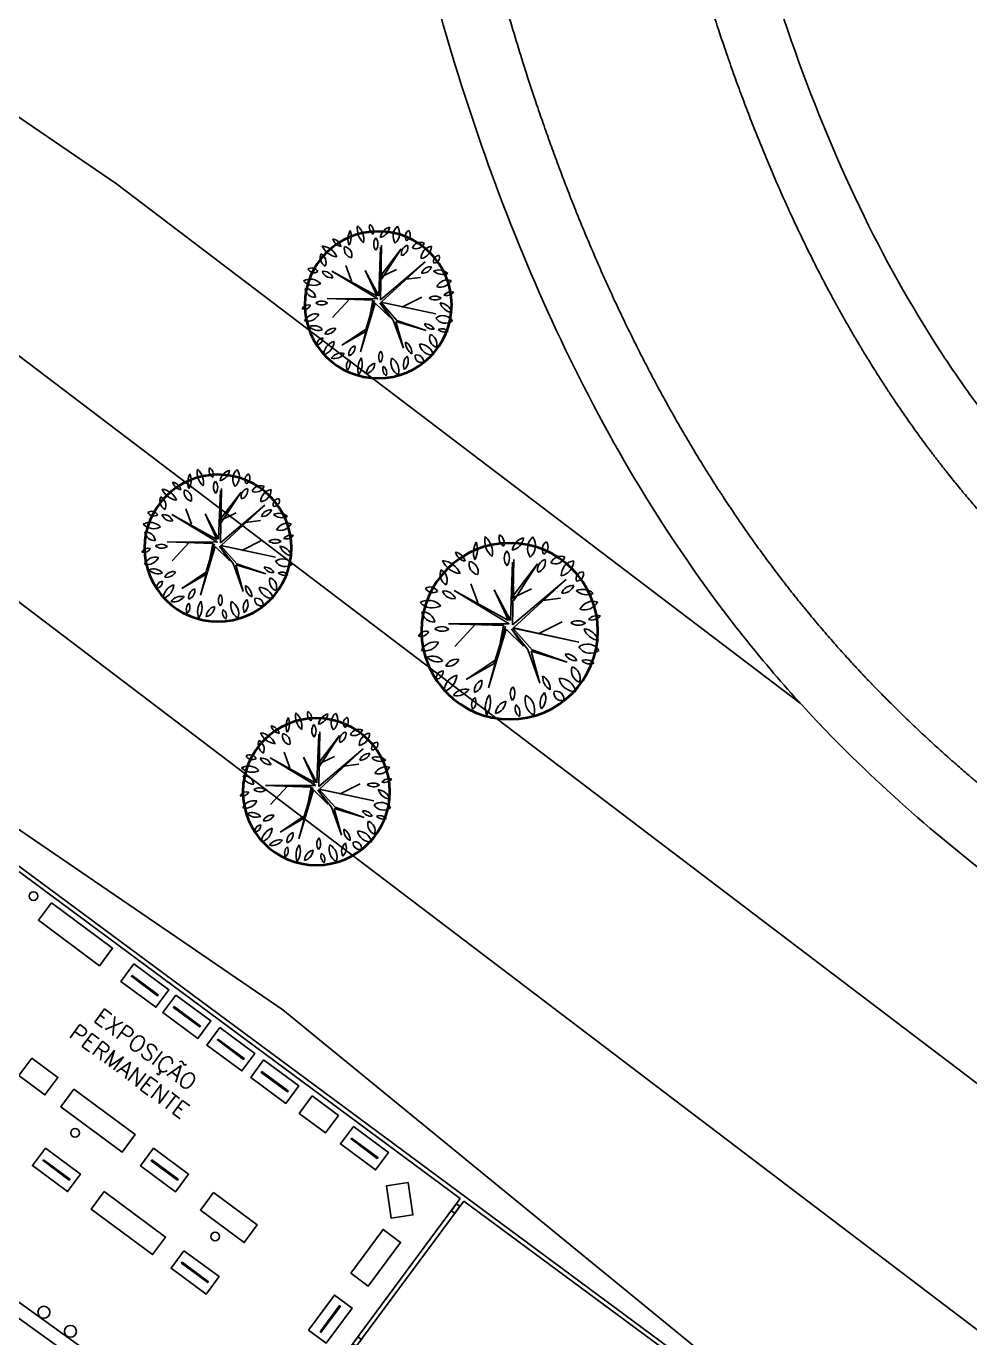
# Model space of a CAD drawing. Header units: millimetres. Extents: x 55520 to 96084, y -58491 to -49645.
# Drawn here: x 60667.8 to 60711.1, y -57570.4 to -57510.2 of the extents above; entities that cross this region are included whole.
import ezdxf

# ---------------------------------------------------------------- set-up
doc = ezdxf.new("R2010")
doc.units = ezdxf.units.MM
for name, color, linetype in [('05_Mobiliário', 1, 'Continuous'), ('Alvenaria Corte', 30, 'Continuous'), ('Alvenaria Vista', 40, 'Continuous'), ('ARQ-TEXTO3', 3, 'Continuous'), ('Caminhos Principais', 13, 'Continuous'), ('Curvas de Nível', 10, 'Continuous'), ('Esquadrias', 241, 'Continuous'), ('Mobiliário_cinza', 254, 'Continuous'), ('Pilares', 181, 'Continuous'), ('Árvores Existentes', 114, 'Continuous')]:
    doc.layers.add(name, color=color, linetype=linetype)
doc.styles.add('ROMANS', font='romans.shx')

# ---------------------------------------------------------------- blocks, each defined once
blk = doc.blocks.new('tree 17')
at = {"color": 0, "linetype": 'ByBlock'}
for p, q in [((-0.215, 1.813), (-0.082, 0.152)), ((-0.033, 0.269), (-0.182, 1.747)), ((-0.182, 1.747), (-0.149, 0.772)), ((-0.149, 0.772), (-0.808, 1.664)), ((-0.808, 1.664), (-0.082, 0.822)), ((-0.082, 0.152), (-1.511, 1.221)), ((-1.511, 1.221), (-0.099, 0.075)), ((-0.082, 0.822), (-0.619, 1.038)), ((0.327, 1.071), (-0.033, 0.269)), ((0.001, 0.186), (1.346, 1.116)), ((1.346, 1.116), (0.017, 0.269)), ((0.017, 0.269), (0.327, 1.071)), ((0.765, 0.778), (0.909, 1.26)), ((-0.89, 0.728), (-1.344, 0.756)), ((-0.099, 0.075), (-1.738, -0.385)), ((-1.738, -0.385), (-0.082, 0.075)), ((-0.719, -0.113), (-1.344, 0.152)), ((-0.082, 0.075), (-0.542, -0.512)), ((-0.431, -0.496), (-0.049, 0.058)), ((-0.049, 0.058), (-0.326, -0.401)), ((-0.326, -0.401), (0.084, 0.058)), ((1.54, 0.285), (0.001, 0.186)), ((0.084, 0.058), (0.626, -1.404)), ((0.626, -1.404), (0.1, 0.136)), ((0.1, 0.136), (0.444, -0.795)), ((0.15, 0.152), (1.54, 0.285)), ((0.361, -0.684), (0.15, 0.152)), ((0.865, 0.224), (1.418, -0.302)), ((-0.542, -0.512), (-1.411, -0.878)), ((-1.411, -0.878), (-0.509, -0.545)), ((-0.686, -1.37), (-0.431, -0.496)), ((-0.509, -0.545), (-0.686, -1.37)), ((1.18, -1.16), (0.361, -0.684)), ((0.444, -0.795), (1.18, -1.16))]:
    blk.add_line(p, q, dxfattribs=at)
for points in [[(-0.733, 2.356, 0.375302), (-0.637, 1.847)], [(-0.637, 1.847, 0.375302), (-0.733, 2.356)], [(-0.191, 2.048, 0.30277), (-0.499, 2.346)], [(-0.499, 2.346, 0.30277), (-0.191, 2.048)], [(0.106, 2.463, 0.350689), (0.021, 2.165)], [(0.021, 2.165, 0.350689), (0.106, 2.463)], [(0.478, 2.441, 0.27027), (0.329, 1.921)], [(0.329, 1.921, 0.27027), (0.478, 2.441)], [(-1.072, 2.208, 0.45154), (-0.987, 1.9)], [(-0.987, 1.9, 0.45154), (-1.072, 2.208)], [(-0.053, 2.048, 0.340953), (-0.032, 1.666)], [(-0.032, 1.666, 0.340953), (-0.053, 2.048)], [(0.711, 2.314, 0.218613), (0.775, 1.868)], [(0.775, 1.868, 0.218613), (0.711, 2.314)], [(1.253, 2.091, 0.288468), (1.019, 1.847)], [(1.019, 1.847, 0.288468), (1.253, 2.091)], [(-1.391, 1.326, 0.363335), (-1.731, 1.687)], [(-1.731, 1.687, 0.363335), (-1.391, 1.326)], [(-1.147, 1.666, 0.420523), (-1.518, 1.793)], [(-1.518, 1.793, 0.420523), (-1.147, 1.666)], [(-1.009, 1.762, 0.408258), (-0.807, 1.454)], [(-0.807, 1.454, 0.408258), (-1.009, 1.762)], [(0.913, 1.836, 0.440076), (0.722, 1.485)], [(0.722, 1.485, 0.440076), (0.913, 1.836)], [(1.592, 1.9, 0.268637), (1.168, 1.539)], [(1.168, 1.539, 0.268637), (1.592, 1.9)], [(-1.954, 1.39, 0.525994), (-1.773, 1.167)], [(-1.773, 1.167, 0.525994), (-1.954, 1.39)], [(1.645, 1.666, 0.386862), (1.539, 1.273)], [(1.539, 1.273, 0.386862), (1.645, 1.666)], [(-1.38, 0.88, 0.343163), (-1.699, 1.061)], [(-1.699, 1.061, 0.343163), (-1.38, 0.88)], [(1.645, 1.124, 0.341117), (1.327, 0.912)], [(1.327, 0.912, 0.341117), (1.645, 1.124)], [(2.07, 1.22, 0.443589), (1.773, 1.124)], [(1.773, 1.124, 0.443589), (2.07, 1.22)], [(-1.752, 0.923, 0.295875), (-2.177, 0.827)], [(-2.177, 0.827, 0.295875), (-1.752, 0.923)], [(2.229, 0.869, 0.343561), (1.709, 0.753)], [(1.709, 0.753, 0.343561), (2.229, 0.869)], [(-1.816, 0.445, 0.362144), (-2.272, 0.604)], [(-2.272, 0.604, 0.362144), (-1.816, 0.445)], [(2.198, 0.625, 0.38021), (1.89, 0.349)], [(1.89, 0.349, 0.38021), (2.198, 0.625)], [(-2.017, 0.169, 0.288328), (-2.325, 0.243)], [(-2.325, 0.243, 0.288328), (-2.017, 0.169)], [(-1.561, 0.115, 0.309468), (-1.932, 0.084)], [(-1.932, 0.084, 0.309468), (-1.561, 0.115)], [(1.9, 0.179, 0.326555), (1.539, 0.147)], [(1.539, 0.147, 0.326555), (1.9, 0.179)], [(2.325, 0.02, 0.383832), (2.06, 0.115)], [(2.06, 0.115, 0.383832), (2.325, 0.02)], [(-1.89, -0.054, 0.289447), (-2.23, -0.373)], [(-2.23, -0.373, 0.289447), (-1.89, -0.054)], [(2.272, -0.352, 0.351781), (1.826, -0.171)], [(1.826, -0.171, 0.351781), (2.272, -0.352)], [(-1.731, -0.511, 0.447347), (-2.23, -0.628)], [(-2.23, -0.628, 0.447347), (-1.731, -0.511)], [(1.677, -0.787, 0.340003), (1.338, -0.639)], [(1.338, -0.639, 0.340003), (1.677, -0.787)], [(2.134, -0.532, 0.317134), (1.741, -0.649)], [(1.741, -0.649, 0.317134), (2.134, -0.532)], [(-1.784, -0.862, 0.306984), (-2.081, -0.947)], [(-2.081, -0.947, 0.306984), (-1.784, -0.862)], [(-1.529, -1, 0.414115), (-1.688, -1.403)], [(-1.688, -1.403, 0.414115), (-1.529, -1)], [(-1.37, -0.67, 0.315606), (-1.656, -0.851)], [(-1.656, -0.851, 0.315606), (-1.37, -0.67)], [(1.752, -0.904, 0.40592), (1.943, -1.106)], [(1.943, -1.106, 0.40592), (1.752, -0.904)], [(-1.179, -1.276, 0.365918), (-1.582, -1.637)], [(-1.582, -1.637, 0.365918), (-1.179, -1.276)], [(-0.765, -1.191, 0.285981), (-0.934, -1.552)], [(-0.934, -1.552, 0.285981), (-0.765, -1.191)], [(0.786, -1.201, 0.368927), (0.987, -1.499)], [(0.987, -1.499, 0.368927), (0.786, -1.201)], [(1.762, -1.425, 0.316942), (1.412, -1.032)], [(1.412, -1.032, 0.316942), (1.762, -1.425)], [(-1.03, -1.605, 0.559657), (-1.264, -1.839)], [(-1.264, -1.839, 0.559657), (-1.03, -1.605)], [(-0.786, -1.616, 0.321275), (-0.68, -2.019)], [(-0.68, -2.019, 0.321275), (-0.786, -1.616)], [(-0.308, -1.648, 0.362047), (-0.478, -2.168)], [(-0.478, -2.168, 0.362047), (-0.308, -1.648)], [(0.01, -1.414, 0.328832), (0.042, -1.764)], [(0.042, -1.764, 0.328832), (0.01, -1.414)], [(0.616, -1.584, 0.235997), (0.722, -2.094)], [(0.722, -2.094, 0.235997), (0.616, -1.584)], [(0.987, -1.626, 0.337084), (1.062, -1.924)], [(1.062, -1.924, 0.337084), (0.987, -1.626)], [(1.529, -1.541, 0.303563), (1.125, -1.414)], [(1.125, -1.414, 0.303563), (1.529, -1.541)], [(-0.043, -1.881, 0.345907), (-0.106, -2.179)], [(-0.106, -2.179, 0.345907), (-0.043, -1.881)], [(0.212, -1.775, 0.339938), (0.488, -2.072)], [(0.488, -2.072, 0.339938), (0.212, -1.775)]]:
    blk.add_lwpolyline(points, format="xyb")
at = {"lineweight": 40}
blk.add_circle((0, 0), 2.242, dxfattribs=at)
blk = doc.blocks.new('Expo_1')
blk.add_lwpolyline([(55979.651, -57955.975), (55981.651, -57955.975), (55981.651, -57956.975), (55979.651, -57956.975)], close=True)
at = {"layer": 'Esquadrias'}
blk.add_lwpolyline([(55979.901, -57956.45), (55981.401, -57956.45), (55981.401, -57956.5), (55979.901, -57956.5)], close=True, dxfattribs=at)

msp = doc.modelspace()

# ---------------------------------------------------------------- linework, layer by layer
at = {"layer": '05_Mobiliário'}
msp.add_lwpolyline([(60665.131, -57567.81), (60665.482, -57567.322), (60671.571, -57571.701), (60671.221, -57572.188)], close=True, dxfattribs=at)
for centre in [(60668.62, -57569.209), (60669.838, -57570.085)]:
    msp.add_circle(centre, 0.275, dxfattribs=at)
at = {"layer": 'Alvenaria Corte'}
for p, q in [((60632.307, -57522.69), (60710.347, -57580.489)), ((60632.241, -57522.89), (60687.727, -57563.985)), ((60687.727, -57563.985), (60681.776, -57572.021)), ((60687.888, -57564.104), (60682.175, -57571.818)), ((60687.888, -57564.104), (60697.853, -57571.484))]:
    msp.add_line(p, q, dxfattribs=at)
at = {"layer": 'Alvenaria Vista'}
msp.add_open_spline([(60790.775, -57597.925), (60728.185, -57615.952), (60665.595, -57633.978), (60603.005, -57652.005), (60592.83, -57653.565), (60582.655, -57655.124), (60572.481, -57656.684), (60559.972, -57655.216), (60547.464, -57653.749), (60534.956, -57652.282), (60526.601, -57645.129), (60518.246, -57637.976), (60509.892, -57630.823), (60506.602, -57573.917), (60503.313, -57517.011), (60500.024, -57460.105), (60498.305, -57440.833), (60496.586, -57421.56), (60494.868, -57402.288)], degree=3, knots=[20.322416, 20.322416, 20.322416, 20.322416, 21.305376, 21.305376, 21.305376, 22.305376, 22.305376, 22.305376, 23.305376, 23.305376, 23.305376, 24.305376, 24.305376, 24.305376, 25.305376, 25.305376, 25.305376, 25.593369, 25.593369, 25.593369, 25.593369], dxfattribs=at)
at = {"layer": 'Caminhos Principais'}
for points, weights, knots in [([(60788.593, -57562.76), (60787.662, -57563.218), (60786.737, -57563.69), (60782.873, -57565.724), (60779.994, -57567.399), (60777.178, -57569.173), (60777.176, -57569.174), (60777.174, -57569.176), (60777.172, -57569.177), (60777.004, -57569.282), (60776.837, -57569.388), (60776.67, -57569.493), (60776.028, -57569.898), (60775.269, -57569.914), (60774.61, -57569.536), (60774.437, -57569.437), (60774.263, -57569.338), (60774.09, -57569.239), (60774.09, -57569.238), (60774.089, -57569.238), (60774.088, -57569.238), (60771.828, -57567.942), (60769.544, -57566.654), (60765.107, -57564.228), (60762.96, -57563.087), (60758.949, -57561.042), (60757.105, -57560.134), (60753.411, -57558.348), (60751.559, -57557.469), (60744.32, -57554.047), (60738.969, -57551.538), (60728.852, -57546.172), (60724.094, -57543.318), (60718.112, -57538.773), (60716.442, -57537.372), (60713.712, -57534.795), (60712.607, -57533.654), (60710.52, -57531.27), (60709.534, -57530.023), (60707.664, -57527.415), (60706.78, -57526.057), (60703.993, -57521.348), (60702.311, -57517.771), (60699.433, -57510.213), (60698.235, -57506.231), (60696.255, -57498.022), (60695.474, -57493.797), (60694.413, -57486.437), (60694.055, -57483.323), (60693.484, -57477.113), (60693.27, -57474.015), (60692.767, -57464.227), (60692.682, -57457.56), (60692.673, -57441.457), (60692.834, -57432.047), (60692.561, -57419.403), (60692.447, -57416.145), (60692.112, -57410.16), (60691.911, -57407.433), (60691.457, -57402.702), (60691.229, -57400.697), (60690.713, -57396.716), (60690.426, -57394.736), (60689.987, -57391.908), (60689.851, -57391.053), (60689.711, -57390.199)], [1, 1, 1, 1, 1, 1, 1, 1, 1, 1, 1, 1, 0.904733183941, 0.904733183941, 1, 1, 1, 1, 1, 1, 1, 1, 1, 1, 1, 1, 1, 1, 1, 1, 1, 1, 1, 1, 1, 1, 1, 1, 1, 1, 1, 1, 1, 1, 1, 1, 1, 1, 1, 1, 1, 1, 1, 1, 1, 1, 1, 1, 1, 1, 1, 1, 1, 1, 1, 1], [379.708841, 379.708841, 379.708841, 379.708841, 382.707108, 382.707108, 392.331539, 392.331539, 392.331539, 392.339105, 392.339105, 392.339105, 392.910972, 392.910972, 392.910972, 393.993339, 393.993339, 393.993339, 394.59029, 394.59029, 394.59029, 394.592674, 394.592674, 394.592674, 402.38675, 402.38675, 409.486967, 409.486967, 415.413772, 415.413772, 421.340577, 421.340577, 438.631745, 438.631745, 455.922913, 455.922913, 463.154846, 463.154846, 468.556386, 468.556386, 473.957925, 473.957925, 479.359465, 479.359465, 492.011851, 492.011851, 504.664237, 504.664237, 517.316624, 517.316624, 526.499217, 526.499217, 535.68181, 535.68181, 555.577806, 555.577806, 583.894567, 583.894567, 593.739998, 593.739998, 601.99566, 601.99566, 608.068683, 608.068683, 614.141706, 614.141706, 616.779277, 616.779277, 616.779277, 616.779277]), ([(60731.359, -57607.542), (60735.156, -57603.879), (60738.979, -57600.213), (60746.08, -57593.611), (60749.333, -57590.663), (60756.28, -57584.626), (60759.992, -57581.54), (60763.825, -57578.573), (60763.826, -57578.572), (60763.828, -57578.571), (60763.829, -57578.57), (60764.23, -57578.26), (60764.63, -57577.95), (60765.031, -57577.64), (60765.575, -57577.219), (60765.854, -57576.589), (60765.801, -57575.902), (60765.747, -57575.216), (60765.373, -57574.637), (60764.77, -57574.306), (60764.325, -57574.061), (60763.881, -57573.817), (60763.436, -57573.573), (60763.435, -57573.572), (60763.435, -57573.572), (60763.434, -57573.571), (60761.64, -57572.586), (60759.834, -57571.617), (60756.554, -57569.916), (60755.084, -57569.176), (60752.1, -57567.707), (60750.59, -57566.978), (60746.02, -57564.799), (60742.923, -57563.352), (60736.725, -57560.386), (60733.622, -57558.866), (60726.337, -57555.052), (60722.193, -57552.681), (60715.031, -57547.838), (60711.945, -57545.456), (60707.859, -57541.662), (60706.673, -57540.472), (60704.403, -57537.98), (60703.322, -57536.681), (60701.281, -57533.998), (60700.317, -57532.614), (60697.589, -57528.35), (60695.987, -57525.359), (60693.159, -57519.159), (60691.933, -57515.949), (60688.585, -57505.649), (60687.034, -57498.297), (60685.552, -57488.061), (60685.21, -57485.183), (60684.648, -57479.465), (60684.429, -57476.621), (60683.916, -57468.144), (60683.767, -57462.562), (60683.585, -57445.17), (60683.882, -57433.609), (60683.549, -57419.178), (60683.431, -57416.02), (60683.091, -57410.177), (60682.886, -57407.487), (60682.428, -57402.936), (60682.207, -57401.067), (60681.708, -57397.315), (60681.431, -57395.436), (60680.988, -57392.622), (60680.837, -57391.691), (60680.682, -57390.76)], [1, 1, 1, 1, 1, 1, 1, 1, 1, 1, 1, 1, 1, 1, 0.919934982122, 0.919934982122, 1, 0.919934982122, 0.919934982122, 1, 1, 1, 1, 1, 1, 1, 1, 1, 1, 1, 1, 1, 1, 1, 1, 1, 1, 1, 1, 1, 1, 1, 1, 1, 1, 1, 1, 1, 1, 1, 1, 1, 1, 1, 1, 1, 1, 1, 1, 1, 1, 1, 1, 1, 1, 1, 1, 1, 1, 1, 1], [3.300707, 3.300707, 3.300707, 3.300707, 19.146239, 19.146239, 32.144713, 32.144713, 46.223275, 46.223275, 46.223275, 46.228431, 46.228431, 46.228431, 47.699367, 47.699367, 47.699367, 48.689646, 48.689646, 48.689646, 49.679925, 49.679925, 49.679925, 51.2199, 51.2199, 51.2199, 51.223127, 51.223127, 51.223127, 57.437436, 57.437436, 62.387255, 62.387255, 67.337074, 67.337074, 77.236711, 77.236711, 87.136349, 87.136349, 100.830346, 100.830346, 112.094135, 112.094135, 116.932256, 116.932256, 121.770377, 121.770377, 126.608498, 126.608498, 136.284741, 136.284741, 145.960983, 145.960983, 166.649698, 166.649698, 174.738056, 174.738056, 182.826415, 182.826415, 199.003131, 199.003131, 233.856655, 233.856655, 243.71926, 243.71926, 252.24399, 252.24399, 258.231325, 258.231325, 264.218659, 264.218659, 267.16835, 267.16835, 267.16835, 267.16835])]:
    msp.add_rational_spline(points, weights, degree=3, knots=knots, dxfattribs=at)
for points, knots in [([(60788.393, -57559.523), (60787.662, -57559.872), (60786.936, -57560.229), (60783.719, -57561.853), (60781.276, -57563.2), (60777.77, -57565.275), (60776.67, -57565.948), (60775.579, -57566.634), (60775.39, -57566.526), (60775.201, -57566.418), (60773.015, -57565.169), (60770.995, -57564.032), (60767.006, -57561.845), (60765.041, -57560.794), (60761.873, -57559.161), (60760.696, -57558.568), (60758.345, -57557.403), (60757.167, -57556.829), (60753.634, -57555.128), (60751.281, -57554.02), (60744.291, -57550.716), (60739.722, -57548.538), (60731.097, -57543.97), (60727.044, -57541.581), (60720.756, -57537.097), (60718.327, -57535.1), (60715.423, -57532.238), (60714.719, -57531.498), (60713.258, -57529.856), (60712.507, -57528.938), (60711.059, -57527.027), (60710.365, -57526.036), (60708.367, -57522.957), (60707.15, -57520.766), (60703.72, -57513.616), (60701.878, -57508.248), (60699.017, -57496.916), (60697.996, -57490.956), (60696.955, -57482.185), (60696.691, -57479.415), (60696.269, -57473.884), (60696.111, -57471.12), (60695.76, -57462.83), (60695.688, -57457.306), (60695.665, -57443.381), (60695.796, -57434.977), (60695.643, -57422.018), (60695.522, -57417.476), (60695.094, -57409.71), (60694.851, -57406.488), (60694.372, -57401.808), (60694.204, -57400.352), (60693.838, -57397.462), (60693.64, -57396.026), (60693.206, -57393.06), (60692.967, -57391.533), (60692.72, -57390.013)], [648.614193, 648.614193, 648.614193, 648.614193, 650.889407, 650.889407, 658.757579, 658.757579, 662.407647, 662.407647, 662.407647, 663.056384, 663.056384, 669.889763, 669.889763, 676.336178, 676.336178, 680.087669, 680.087669, 683.83916, 683.83916, 691.342143, 691.342143, 706.33883, 706.33883, 721.335517, 721.335517, 732.265083, 732.265083, 735.960166, 735.960166, 740.270303, 740.270303, 744.580441, 744.580441, 753.200717, 753.200717, 771.252696, 771.252696, 789.304676, 789.304676, 797.609708, 797.609708, 805.914741, 805.914741, 822.524807, 822.524807, 847.764431, 847.764431, 861.350402, 861.350402, 870.960246, 870.960246, 875.296697, 875.296697, 879.633148, 879.633148, 884.290599, 884.290599, 884.290599, 884.290599]), ([(60727.964, -57606.649), (60735.485, -57599.388), (60743.118, -57592.057), (60754.33, -57582.359), (60757.461, -57579.753), (60761.117, -57576.878), (60761.552, -57576.539), (60761.989, -57576.201), (60761.321, -57575.834), (60760.651, -57575.469), (60758.737, -57574.437), (60757.488, -57573.777), (60755.298, -57572.647), (60754.359, -57572.172), (60752.456, -57571.223), (60751.494, -57570.752), (60748.583, -57569.34), (60746.608, -57568.402), (60740.621, -57565.572), (60736.546, -57563.66), (60728.439, -57559.588), (60724.405, -57557.428), (60716.59, -57552.63), (60712.806, -57549.99), (60707.766, -57545.697), (60706.305, -57544.346), (60703.996, -57541.995), (60703.112, -57541.038), (60701.407, -57539.063), (60700.59, -57538.049), (60698.238, -57534.942), (60696.805, -57532.779), (60692.894, -57526.12), (60690.773, -57521.418), (60687.282, -57511.706), (60685.912, -57506.695), (60683.74, -57496.562), (60682.94, -57491.442), (60681.727, -57481.072), (60681.333, -57475.841), (60680.835, -57465.524), (60680.731, -57460.436), (60680.631, -57446.723), (60680.768, -57438.24), (60680.681, -57421.7), (60680.455, -57413.645), (60679.528, -57404.022), (60679.329, -57402.26), (60678.874, -57398.713), (60678.619, -57396.933), (60678.132, -57393.75), (60677.906, -57392.351), (60677.672, -57390.946)], [0, 0, 0, 0, 31.409672, 31.409672, 43.166399, 43.166399, 44.747182, 44.747182, 44.747182, 47.085017, 47.085017, 51.415951, 51.415951, 54.631835, 54.631835, 57.847718, 57.847718, 64.279485, 64.279485, 77.14302, 77.14302, 90.006555, 90.006555, 102.870089, 102.870089, 108.357779, 108.357779, 111.907941, 111.907941, 115.458102, 115.458102, 122.558426, 122.558426, 136.634764, 136.634764, 150.711102, 150.711102, 164.787441, 164.787441, 179.466026, 179.466026, 194.144612, 194.144612, 219.586913, 219.586913, 245.029215, 245.029215, 250.783382, 250.783382, 256.537549, 256.537549, 261.016004, 261.016004, 261.016004, 261.016004])]:
    msp.add_open_spline(points, degree=3, knots=knots, dxfattribs=at)
at = {"layer": 'Curvas de Nível', "color": 251}
for points in [[(60669.384, -57391.46), (60669.752, -57392.543), (60673.246, -57427.977), (60660.516, -57494.546), (60643.974, -57509.194), (60666.689, -57524.714), (60717.033, -57562.968), (60728.619, -57559.631)], [(60703.317, -57541.242), (60671.953, -57517.411), (60658.585, -57508.277), (60668.78, -57499.25), (60677.627, -57436.161), (60674.196, -57391.162)], [(60660.076, -57392.038), (60660.897, -57394.456), (60664.162, -57427.565), (60652.252, -57489.842), (60633.409, -57506.529), (60631.561, -57511.613), (60661.424, -57532.017), (60715.184, -57572.867), (60740.581, -57565.552)], [(60752.804, -57571.398), (60750.255, -57572.132), (60713.164, -57582.815), (60679.584, -57555.325), (60620.717, -57515.104), (60625.73, -57501.307), (60643.989, -57485.138), (60655.078, -57427.153), (60652.042, -57396.369), (60650.768, -57392.615)]]:
    msp.add_lwpolyline(points, dxfattribs=at)
at = {"layer": 'Mobiliário_cinza'}
for points in [[(60668.962, -57550.413), (60671.774, -57552.497), (60671.179, -57553.3), (60668.366, -57551.217)], [(60668.06, -57557.539), (60669.266, -57558.431), (60668.67, -57559.235), (60667.465, -57558.342)], [(60669.995, -57558.971), (60672.807, -57561.054), (60672.212, -57561.858), (60669.399, -57559.775)], [(60680.931, -57559.278), (60682.136, -57560.171), (60681.541, -57560.975), (60680.336, -57560.082)], [(60671.389, -57563.673), (60674.202, -57565.757), (60673.607, -57566.56), (60670.794, -57564.477)], [(60676.4, -57563.715), (60678.409, -57565.203), (60677.814, -57566.007), (60675.805, -57564.519)], [(60685.329, -57563.259), (60685.55, -57564.743), (60684.561, -57564.89), (60684.339, -57563.407)], [(60682.698, -57567.415), (60684.186, -57565.406), (60684.99, -57566.001), (60683.502, -57568.01)]]:
    msp.add_lwpolyline(points, close=True, dxfattribs=at)
at = {"layer": 'Pilares'}
for points in [[(60687.311, -57564.547), (60687.549, -57564.226), (60687.71, -57564.345), (60687.472, -57564.666)], [(60682.788, -57570.654), (60683.026, -57570.333), (60683.186, -57570.452), (60682.948, -57570.773)]]:
    msp.add_lwpolyline(points, close=True, dxfattribs=at)
for centre in [(60668.144, -57550.102), (60670.049, -57560.971), (60676.478, -57565.732)]:
    msp.add_circle(centre, 0.2, dxfattribs=at)

# ---------------------------------------------------------------- block references
at = {"layer": 'Mobiliário_cinza'}
for p, rotation in [((50181.34, 22337.626), 323.4751236822966), ((50183.27, 22336.196), 323.4751236822966), ((50185.284, 22334.704), 323.4751236822966), ((50187.297, 22333.214), 323.4751236822966), ((50191.417, 22330.162), 323.4751236822966), ((50177.285, 22329.167), 323.4751236822966), ((50182.246, 22329.162), 323.4751236822966), ((50183.641, 22324.46), 323.4751236822966), ((-19210.079, -68061.433), 53.47512368229665)]:
    msp.add_blockref('Expo_1', p, dxfattribs=dict(at, rotation=rotation))
at = {"layer": 'Árvores Existentes', "rotation": 3.550099373266251}
for p, xscale, yscale, zscale in [((60683.959, -57522.962), -1.504, 1.504000000000001, 1.504), ((60676.608, -57534.13), -1.504, 1.504000000000001, 1.504), ((60689.994, -57537.943), -1.8048, 1.8048, 1.8048), ((60681.121, -57545.312), -1.504, 1.504000000000001, 1.504)]:
    msp.add_blockref('tree 17', p, dxfattribs=dict(at, xscale=xscale, yscale=yscale, zscale=zscale))

# ---------------------------------------------------------------- texts
at = {"layer": 'ARQ-TEXTO3', "color": 14, "insert": (60672.918, -57557.649), "char_height": 0.75, "attachment_point": 5, "rotation": 323.47512, "style": 'ROMANS'}
msp.add_mtext('EXPOSIÇÃO\\PPERMANENTE', dxfattribs=at)

doc.saveas('drawing.dxf')
